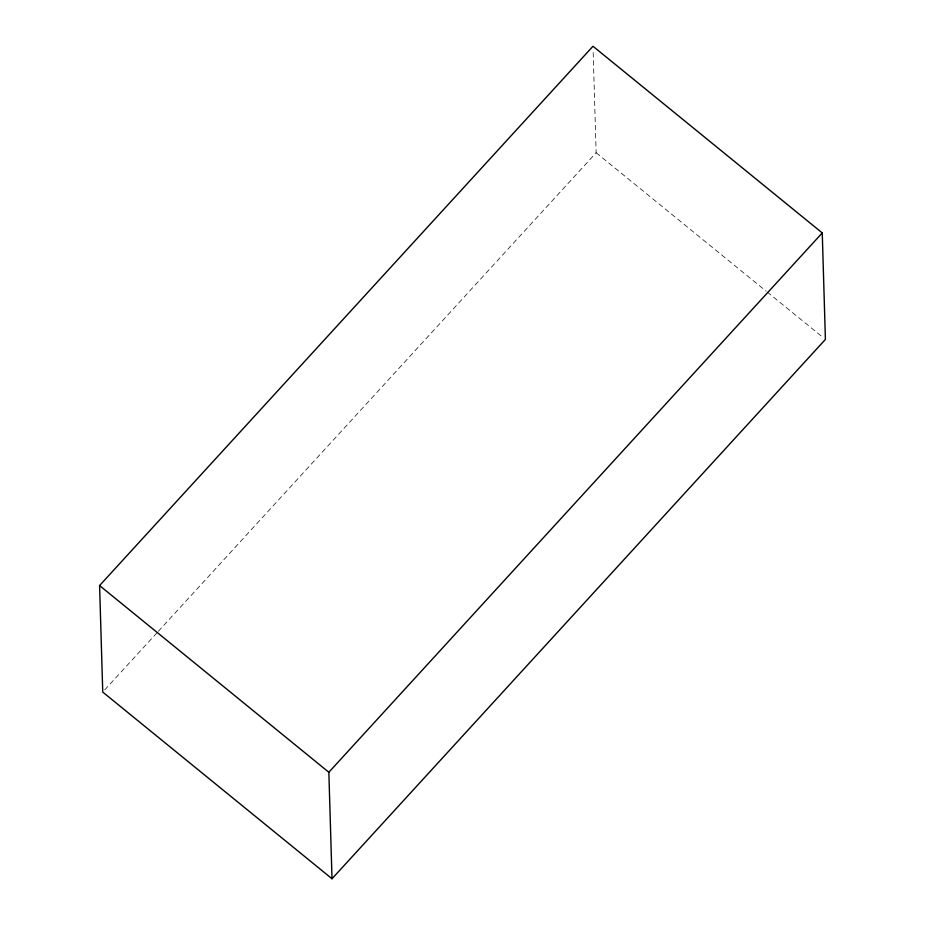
<?xml version="1.0" encoding="UTF-8"?>
<svg xmlns="http://www.w3.org/2000/svg" width="925" height="925" viewBox="0 0 925 925"><rect width="100%" height="100%" fill="white"/><g stroke="black" fill="none" stroke-linecap="round" stroke-linejoin="round"><path stroke-width="0.69" stroke-dasharray="4.62 3.47" d="M104.698 689.934L157.354 632.376M158.325 631.312L596.151 152.741L593.075 49.129M596.151 152.741L766.143 291.167M767.264 292.069L823.181 337.602"/><path stroke-width="1.39" d="M99.588 585.571L592.983 46.25L822.256 232.927L825.412 339.429L332.017 878.75L102.744 692.073L99.588 585.571L328.849 772.259L332.017 878.75M328.849 772.259L822.256 232.927"/></g></svg>
